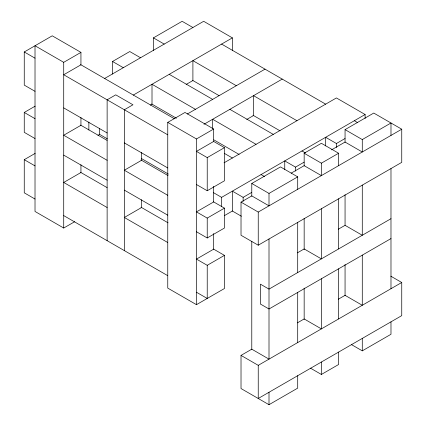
<?xml version="1.0" encoding="UTF-8"?>
<svg xmlns="http://www.w3.org/2000/svg" width="426" height="426" viewBox="0 0 426 426"><rect width="100%" height="100%" fill="white"/><g stroke="black" fill="none" stroke-linecap="round" stroke-linejoin="round"><path stroke-width="0.64" d="M35.161 153.381L24.255 159.681L24.255 192.818L35.017 199.033M35.161 106.154L24.255 112.453L24.255 132.337L35.017 138.551M167.759 134.824L63.719 74.752L80.94 64.811L80.94 52.382L52.238 35.811L24.255 51.967L24.255 85.109L35.017 91.324M63.719 62.324L35.017 45.752L35.017 211.461L63.719 228.032L63.719 62.324L80.94 52.382M80.94 164.708L80.94 172.519L63.719 182.461L107.128 207.526M80.94 117.48L80.94 125.292L63.719 135.239L107.128 160.298M107.128 240.669L107.128 99.817L115.739 94.844L132.96 104.785L124.349 109.759L124.349 250.61M141.57 199.714L141.57 207.526L124.349 217.468L167.759 242.532M141.57 152.487L141.57 160.298L124.349 170.24L167.759 195.305M196.461 184.533L207.228 190.747L224.449 180.805L224.449 147.662L207.228 157.604L196.461 151.39L213.682 141.448L213.682 129.019L184.98 112.453L167.759 122.395L167.759 288.104L196.461 304.67L224.449 288.514L224.449 255.376L213.517 249.061M196.461 304.67L196.461 138.967L213.682 129.019M224.449 255.376L207.228 265.318L207.228 298.456L196.461 292.241M207.228 237.974L207.228 218.091L224.449 208.149L224.449 228.032L207.228 237.974L196.461 231.76M207.228 190.747L207.228 157.604M213.682 233.539L213.682 249.162L196.461 259.104L207.228 265.318M213.682 186.311L213.682 201.935L196.461 211.876L207.228 218.091M112.544 74.076L112.544 61.482L129.765 51.541L140.527 57.755M153.44 50.465L153.44 37.871L182.142 21.3L192.903 27.514M104.54 78.533L203.671 21.3L232.372 37.871L232.372 50.465M133.242 95.104L232.372 37.871M97.927 135.377L99.625 134.392L99.625 128.428M150.314 105.131L152.007 104.152L152.007 84.268L195.417 109.333M186.141 84.444L192.903 80.541L192.903 60.657L236.318 85.717M187.344 113.992L265.02 69.145M203.985 124.27L282.241 79.092M246.771 119.45L253.539 115.547L253.539 95.658L296.949 120.723M63.719 228.032L74.625 221.738M224.028 162.823L336.412 97.937L365.114 114.509L365.114 118.487M213.57 192.722L221.605 197.36L365.114 114.509M251.782 196.104L251.782 183.478L280.484 166.912L297.705 176.854L297.705 189.282M304.159 165.863L304.159 153.238L321.38 143.296L338.601 153.238L338.601 165.666M345.06 142.247L345.06 129.626L373.762 113.055L401.745 129.211L401.745 162.354L258.241 245.206L241.02 235.264L241.02 202.121L251.782 195.907L269.003 205.849L269.003 193.42L251.782 183.478M224.438 215.609L232.372 211.035L232.372 191.146L243.134 197.36L251.745 192.392M284.749 169.521L284.749 160.906L295.511 167.12L304.121 162.152M325.65 145.91L325.65 137.294L336.412 143.509L345.023 138.535M291.192 173.153L304.159 165.666L321.38 175.608L321.38 163.179L304.159 153.238M331.529 149.867L345.06 142.055L362.281 151.997L362.281 139.568L345.06 129.626M269.003 193.42L297.705 176.854M321.38 163.179L338.601 153.238M362.281 139.568L390.983 122.997L390.983 135.425M241.02 202.121L258.241 212.063L401.745 129.211M297.396 252.842L304.159 248.933L321.38 258.875L321.38 208.751M338.297 229.231L345.06 225.322L362.281 235.264L362.281 185.14M390.983 218.692L269.003 289.121L260.392 284.147L260.392 304.031L269.003 309.004L390.983 238.581M297.705 375.7L297.705 388.129L269.003 404.7L241.02 388.544L241.02 355.401L251.782 349.187L269.003 359.129L269.003 238.991M297.396 322.855L304.159 318.946L321.38 328.888L321.38 278.764M338.297 299.238L345.06 295.335L362.281 305.277L362.281 255.147M258.241 365.343L401.745 282.491L401.745 315.634L258.241 398.486L258.241 365.343L241.02 355.401M310.474 368.16L321.38 374.459L338.601 364.518L338.601 352.089M351.375 344.549L362.281 350.848L390.983 334.277L390.983 321.848M221.605 44.086L325.65 104.152M354.352 120.723L357.749 122.688M153.44 37.871L164.207 44.086M192.568 80.344L219.033 95.626M252.98 115.222L280.026 130.835M169.228 74.326L212.638 99.391M229.859 109.333L273.268 134.392M301.97 150.964L305.367 152.929M112.544 61.482L123.306 67.697M256.047 144.334L212.638 119.275L212.638 128.551M151.667 103.96L176.412 118.242M213.809 139.834L239.124 154.452M80.599 64.614L174.388 118.763M213.517 141.352L224.449 147.662M224.374 153.392L232.372 158.009M261.069 174.58L264.471 176.54M167.759 122.395L196.461 138.967M24.255 51.967L35.017 58.181M390.839 276.197L401.745 282.491M63.719 107.895L107.128 132.96M124.349 142.902L167.759 167.961M99.29 134.201L107.341 138.849M141.288 158.451L168.334 174.064M232.202 210.934L241.409 216.248M80.599 125.1L107.07 140.378M141.017 159.979L168.057 175.592M213.517 201.833L224.449 208.149M24.255 112.453L35.017 118.668M63.719 155.123L107.128 180.187M124.349 190.129L167.759 215.189M80.599 172.328L107.07 187.605M141.017 207.206L168.057 222.819M24.255 159.681L35.017 165.895M63.719 215.604L167.759 275.675M390.983 168.568L390.983 288.706M362.281 338.42L362.281 350.848M345.06 194.735L345.06 225.301M345.06 264.498L345.06 295.724M338.601 198.809L338.601 248.933M338.601 268.822L338.601 318.946M336.412 143.509L336.412 147.487M321.38 362.031L321.38 374.459M304.159 218.352L304.159 249.577M304.159 288.109L304.159 319.335M297.705 222.42L297.705 272.549M297.705 292.433L297.705 342.557M295.511 167.12L295.511 171.098M269.003 392.271L269.003 404.7M258.241 212.063L258.241 245.206M251.782 241.281L251.782 349.581M243.134 197.36L243.134 201.338M221.605 197.36L221.605 206.642M88.864 122.049L88.864 130.005"/></g></svg>
